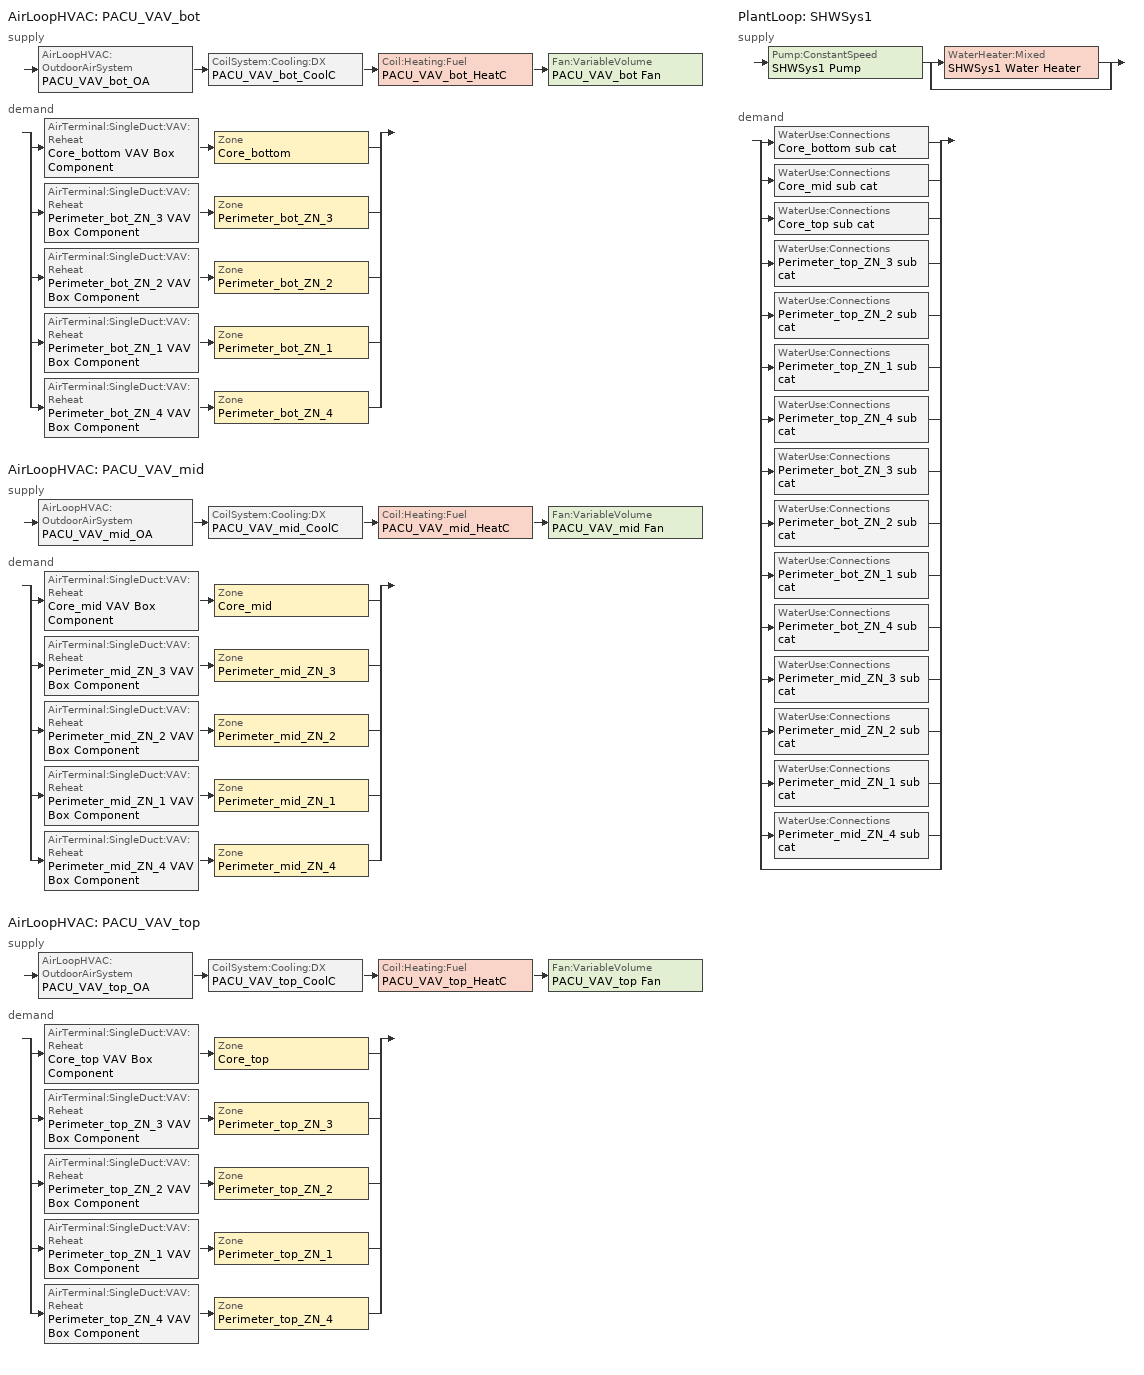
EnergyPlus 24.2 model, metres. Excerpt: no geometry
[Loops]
AirLoopHVAC 'PACU_VAV_bot'
 supply: AirLoopHVAC:OutdoorAirSystem 'PACU_VAV_bot_OA' > CoilSystem:Cooling:DX 'PACU_VAV_bot_CoolC' > Coil:Heating:Fuel 'PACU_VAV_bot_HeatC' > Fan:VariableVolume 'PACU_VAV_bot Fan'
 demand: split
  | AirTerminal:SingleDuct:VAV:Reheat 'Core_bottom VAV Box Component' > Zone 'Core_bottom'
  | AirTerminal:SingleDuct:VAV:Reheat 'Perimeter_bot_ZN_3 VAV Box Component' > Zone 'Perimeter_bot_ZN_3'
  | AirTerminal:SingleDuct:VAV:Reheat 'Perimeter_bot_ZN_2 VAV Box Component' > Zone 'Perimeter_bot_ZN_2'
  | AirTerminal:SingleDuct:VAV:Reheat 'Perimeter_bot_ZN_1 VAV Box Component' > Zone 'Perimeter_bot_ZN_1'
  | AirTerminal:SingleDuct:VAV:Reheat 'Perimeter_bot_ZN_4 VAV Box Component' > Zone 'Perimeter_bot_ZN_4'
AirLoopHVAC 'PACU_VAV_mid'
 supply: AirLoopHVAC:OutdoorAirSystem 'PACU_VAV_mid_OA' > CoilSystem:Cooling:DX 'PACU_VAV_mid_CoolC' > Coil:Heating:Fuel 'PACU_VAV_mid_HeatC' > Fan:VariableVolume 'PACU_VAV_mid Fan'
 demand: split
  | AirTerminal:SingleDuct:VAV:Reheat 'Core_mid VAV Box Component' > Zone 'Core_mid'
  | AirTerminal:SingleDuct:VAV:Reheat 'Perimeter_mid_ZN_3 VAV Box Component' > Zone 'Perimeter_mid_ZN_3'
  | AirTerminal:SingleDuct:VAV:Reheat 'Perimeter_mid_ZN_2 VAV Box Component' > Zone 'Perimeter_mid_ZN_2'
  | AirTerminal:SingleDuct:VAV:Reheat 'Perimeter_mid_ZN_1 VAV Box Component' > Zone 'Perimeter_mid_ZN_1'
  | AirTerminal:SingleDuct:VAV:Reheat 'Perimeter_mid_ZN_4 VAV Box Component' > Zone 'Perimeter_mid_ZN_4'
AirLoopHVAC 'PACU_VAV_top'
 supply: AirLoopHVAC:OutdoorAirSystem 'PACU_VAV_top_OA' > CoilSystem:Cooling:DX 'PACU_VAV_top_CoolC' > Coil:Heating:Fuel 'PACU_VAV_top_HeatC' > Fan:VariableVolume 'PACU_VAV_top Fan'
 demand: split
  | AirTerminal:SingleDuct:VAV:Reheat 'Core_top VAV Box Component' > Zone 'Core_top'
  | AirTerminal:SingleDuct:VAV:Reheat 'Perimeter_top_ZN_3 VAV Box Component' > Zone 'Perimeter_top_ZN_3'
  | AirTerminal:SingleDuct:VAV:Reheat 'Perimeter_top_ZN_2 VAV Box Component' > Zone 'Perimeter_top_ZN_2'
  | AirTerminal:SingleDuct:VAV:Reheat 'Perimeter_top_ZN_1 VAV Box Component' > Zone 'Perimeter_top_ZN_1'
  | AirTerminal:SingleDuct:VAV:Reheat 'Perimeter_top_ZN_4 VAV Box Component' > Zone 'Perimeter_top_ZN_4'
PlantLoop 'SHWSys1'
 supply: Pump:ConstantSpeed 'SHWSys1 Pump' > split
  | WaterHeater:Mixed 'SHWSys1 Water Heater'
  | bypass
 demand: split
  | WaterUse:Connections 'Core_bottom sub cat'
  | WaterUse:Connections 'Core_mid sub cat'
  | WaterUse:Connections 'Core_top sub cat'
  | WaterUse:Connections 'Perimeter_top_ZN_3 sub cat'
  | WaterUse:Connections 'Perimeter_top_ZN_2 sub cat'
  | WaterUse:Connections 'Perimeter_top_ZN_1 sub cat'
  | WaterUse:Connections 'Perimeter_top_ZN_4 sub cat'
  | WaterUse:Connections 'Perimeter_bot_ZN_3 sub cat'
  | WaterUse:Connections 'Perimeter_bot_ZN_2 sub cat'
  | WaterUse:Connections 'Perimeter_bot_ZN_1 sub cat'
  | WaterUse:Connections 'Perimeter_bot_ZN_4 sub cat'
  | WaterUse:Connections 'Perimeter_mid_ZN_3 sub cat'
  | WaterUse:Connections 'Perimeter_mid_ZN_2 sub cat'
  | WaterUse:Connections 'Perimeter_mid_ZN_1 sub cat'
  | WaterUse:Connections 'Perimeter_mid_ZN_4 sub cat'
  | bypass
[DesignSpecification:OutdoorAir] Outdoor Air Flow per Zone Floor Area {m3/s-m2}=0.000431773
Name | Outdoor Air Method | Outdoor Air Flow per Zone {m3/s} | Outdoor Air Schedule | Outdoor Air Flow per Person {m3/s-person}
SZ DSOA Core_bottom; SZ DSOA Core_mid; SZ DSOA Core_top; SZ DSOA Perimeter_top_ZN_3; SZ DSOA Perimeter_top_ZN_2; SZ DSOA Perimeter_top_ZN_1; SZ DSOA Perimeter_top_ZN_4; SZ DSOA Perimeter_bot_ZN_3; SZ DSOA Perimeter_bot_ZN_2; SZ DSOA Perimeter_bot_ZN_1; SZ DSOA Perimeter_bot_ZN_4; SZ DSOA Perimeter_mid_ZN_3; SZ DSOA Perimeter_mid_ZN_1; SZ DSOA Perimeter_mid_ZN_4 | Flow/Area | 0
SZ DSOA Perimeter_mid_ZN_2 | Flow/Area | 0 | PERIMETER_MID_ZN_2_OA_Mult
CM DSOA Core_bottom; CM DSOA Perimeter_bot_ZN_1; CM DSOA Perimeter_bot_ZN_2; CM DSOA Perimeter_bot_ZN_3; CM DSOA Perimeter_bot_ZN_4; CM DSOA Core_top; CM DSOA Perimeter_top_ZN_1; CM DSOA Perimeter_top_ZN_2; CM DSOA Perimeter_top_ZN_3; CM DSOA Perimeter_top_ZN_4; CM DSOA Core_mid; CM DSOA Perimeter_mid_ZN_1; CM DSOA Perimeter_mid_ZN_3; CM DSOA Perimeter_mid_ZN_4 | Sum |  |  | 1e-08
CM DSOA Perimeter_mid_ZN_2 | Sum | 0 | PERIMETER_MID_ZN_2_OA_Mult | 1e-08
[DesignSpecification:ZoneAirDistribution] Zone Air Distribution Effectiveness in Cooling Mode=1; Zone Air Distribution Effectiveness in Heating Mode=1
Name | Minimum Zone Ventilation Efficiency
VAV_Zone_AirDistribution | 0.6
CM DSZAD Core_bottom; CM DSZAD Perimeter_bot_ZN_1; CM DSZAD Perimeter_bot_ZN_2; CM DSZAD Perimeter_bot_ZN_3; CM DSZAD Perimeter_bot_ZN_4; CM DSZAD Core_top; CM DSZAD Perimeter_top_ZN_1; CM DSZAD Perimeter_top_ZN_2; CM DSZAD Perimeter_top_ZN_3; CM DSZAD Perimeter_top_ZN_4; CM DSZAD Core_mid; CM DSZAD Perimeter_mid_ZN_1; CM DSZAD Perimeter_mid_ZN_2; CM DSZAD Perimeter_mid_ZN_3; CM DSZAD Perimeter_mid_ZN_4
[Sizing:Zone] Zone Cooling Design Supply Air Temperature Input Method=SupplyAirTemperature; Zone Cooling Design Supply Air Temperature {C}=12.8; Zone Heating Design Supply Air Temperature Input Method=SupplyAirTemperature; Zone Heating Design Supply Air Temperature {C}=40; Zone Cooling Design Supply Air Humidity Ratio {kgWater/kgDryAir}=0.0085; Zone Heating Design Supply Air Humidity Ratio {kgWater/kgDryAir}=0.008; Cooling Design Air Flow Method=DesignDay; Cooling Design Air Flow Rate {m3/s}=0; Cooling Minimum Air Flow {m3/s}=0; Cooling Minimum Air Flow Fraction=0; Heating Design Air Flow Method=DesignDay; Heating Design Air Flow Rate {m3/s}=0; Design Specification Zone Air Distribution Object=VAV_Zone_AirDistribution; Account for Dedicated Outdoor Air System=No; Dedicated Outdoor Air System Control Strategy=NeutralSupplyAir; Dedicated Outdoor Air Low Setpoint Temperature for Design {C}=autosize; Dedicated Outdoor Air High Setpoint Temperature for Design {C}=autosize
Name | Design Specification Outdoor Air Object
Core_bottom | SZ DSOA Core_bottom
Core_mid | SZ DSOA Core_mid
Core_top | SZ DSOA Core_top
Perimeter_top_ZN_3 | SZ DSOA Perimeter_top_ZN_3
Perimeter_top_ZN_2 | SZ DSOA Perimeter_top_ZN_2
Perimeter_top_ZN_1 | SZ DSOA Perimeter_top_ZN_1
Perimeter_top_ZN_4 | SZ DSOA Perimeter_top_ZN_4
Perimeter_bot_ZN_3 | SZ DSOA Perimeter_bot_ZN_3
Perimeter_bot_ZN_2 | SZ DSOA Perimeter_bot_ZN_2
Perimeter_bot_ZN_1 | SZ DSOA Perimeter_bot_ZN_1
Perimeter_bot_ZN_4 | SZ DSOA Perimeter_bot_ZN_4
Perimeter_mid_ZN_3 | SZ DSOA Perimeter_mid_ZN_3
Perimeter_mid_ZN_2 | SZ DSOA Perimeter_mid_ZN_2
Perimeter_mid_ZN_1 | SZ DSOA Perimeter_mid_ZN_1
Perimeter_mid_ZN_4 | SZ DSOA Perimeter_mid_ZN_4
[Sizing:System] Type of Load to Size On=Sensible; Design Outdoor Air Flow Rate {m3/s}=0.9561; Central Heating Maximum System Air Flow Ratio=0.3; Preheat Design Temperature {C}=7; Preheat Design Humidity Ratio {kgWater/kgDryAir}=0.008; Precool Design Temperature {C}=12.8; Precool Design Humidity Ratio {kgWater/kgDryAir}=0.008; Central Cooling Design Supply Air Temperature {C}=12.8; Central Heating Design Supply Air Temperature {C}=12.8; Type of Zone Sum to Use=Coincident; 100% Outdoor Air in Cooling=No; 100% Outdoor Air in Heating=No; Central Cooling Design Supply Air Humidity Ratio {kgWater/kgDryAir}=0.0085; Central Heating Design Supply Air Humidity Ratio {kgWater/kgDryAir}=0.008; Cooling Supply Air Flow Rate Method=DesignDay; Cooling Supply Air Flow Rate {m3/s}=0; Heating Supply Air Flow Rate Method=DesignDay; Heating Supply Air Flow Rate {m3/s}=0; System Outdoor Air Method=ZoneSum
PACU_VAV_bot; PACU_VAV_mid; PACU_VAV_top
[Sizing:Plant]
SHWSys1: Loop Type=Heating; Design Loop Exit Temperature {C}=60; Loop Design Temperature Difference {deltaC}=5
[ZoneControl:Thermostat] Control Type Schedule=Dual Zone Control Type Sched
Name | Zone or ZoneList | Control 1
Core_bottom Thermostat | Core_bottom | Core_bottom DualSPSched
Core_mid Thermostat | Core_mid | Core_mid DualSPSched
Core_top Thermostat | Core_top | Core_top DualSPSched
Perimeter_top_ZN_3 Thermostat | Perimeter_top_ZN_3 | Perimeter_top_ZN_3 DualSPSched
Perimeter_top_ZN_2 Thermostat | Perimeter_top_ZN_2 | Perimeter_top_ZN_2 DualSPSched
Perimeter_top_ZN_1 Thermostat | Perimeter_top_ZN_1 | Perimeter_top_ZN_1 DualSPSched
Perimeter_top_ZN_4 Thermostat | Perimeter_top_ZN_4 | Perimeter_top_ZN_4 DualSPSched
Perimeter_bot_ZN_3 Thermostat | Perimeter_bot_ZN_3 | Perimeter_bot_ZN_3 DualSPSched
Perimeter_bot_ZN_2 Thermostat | Perimeter_bot_ZN_2 | Perimeter_bot_ZN_2 DualSPSched
Perimeter_bot_ZN_1 Thermostat | Perimeter_bot_ZN_1 | Perimeter_bot_ZN_1 DualSPSched
Perimeter_bot_ZN_4 Thermostat | Perimeter_bot_ZN_4 | Perimeter_bot_ZN_4 DualSPSched
Perimeter_mid_ZN_3 Thermostat | Perimeter_mid_ZN_3 | Perimeter_mid_ZN_3 DualSPSched
Perimeter_mid_ZN_2 Thermostat | Perimeter_mid_ZN_2 | Perimeter_mid_ZN_2 DualSPSched
Perimeter_mid_ZN_1 Thermostat | Perimeter_mid_ZN_1 | Perimeter_mid_ZN_1 DualSPSched
Perimeter_mid_ZN_4 Thermostat | Perimeter_mid_ZN_4 | Perimeter_mid_ZN_4 DualSPSched
[ThermostatSetpoint:DualSetpoint]
Name | Heating Setpoint Temperature Schedule | Cooling Setpoint Temperature Schedule
Core_bottom DualSPSched; Core_mid DualSPSched; Core_top DualSPSched; Perimeter_top_ZN_3 DualSPSched; Perimeter_top_ZN_2 DualSPSched; Perimeter_top_ZN_1 DualSPSched; Perimeter_top_ZN_4 DualSPSched; Perimeter_bot_ZN_3 DualSPSched; Perimeter_bot_ZN_2 DualSPSched; Perimeter_bot_ZN_1 DualSPSched; Perimeter_bot_ZN_4 DualSPSched; Perimeter_mid_ZN_3 DualSPSched; Perimeter_mid_ZN_1 DualSPSched; Perimeter_mid_ZN_4 DualSPSched | HTGSETP_SCH_YES_OPTIMUM | CLGSETP_SCH_YES_OPTIMUM
Perimeter_mid_ZN_2 DualSPSched | HTGSETP_SCH_YES_OPTIMUM_w_SB | CLGSETP_SCH_YES_OPTIMUM_w_SB
[AirTerminal:SingleDuct:VAV:Reheat] Availability Schedule=ALWAYS_ON; Maximum Air Flow Rate {m3/s}=AUTOSIZE; Maximum Hot Water or Steam Flow Rate {m3/s}=AUTOSIZE; Minimum Hot Water or Steam Flow Rate {m3/s}=0; Convergence Tolerance=0.001; Damper Heating Action=Normal; Maximum Flow Fraction During Reheat=0.5; Maximum Reheat Air Temperature {C}=40
Name | Zone Minimum Air Flow Input Method | Constant Minimum Air Flow Fraction | Reheat Coil | Minimum Air Flow Fraction Schedule
Core_bottom VAV Box Component | Constant | 0.147 | Core_bottom VAV Box Reheat Coil
Core_mid VAV Box Component | Constant | 0.256 | Core_mid VAV Box Reheat Coil
Core_top VAV Box Component | Constant | 0.25 | Core_top VAV Box Reheat Coil
Perimeter_top_ZN_3 VAV Box Component | Constant | 0.189 | Perimeter_top_ZN_3 VAV Box Reheat Coil
Perimeter_top_ZN_2 VAV Box Component | Constant | 0.098 | Perimeter_top_ZN_2 VAV Box Reheat Coil
Perimeter_top_ZN_1 VAV Box Component | Constant | 0.172 | Perimeter_top_ZN_1 VAV Box Reheat Coil
Perimeter_top_ZN_4 VAV Box Component | Constant | 0.088 | Perimeter_top_ZN_4 VAV Box Reheat Coil
Perimeter_bot_ZN_3 VAV Box Component | Constant | 0.241 | Perimeter_bot_ZN_3 VAV Box Reheat Coil
Perimeter_bot_ZN_2 VAV Box Component | Constant | 0.122 | Perimeter_bot_ZN_2 VAV Box Reheat Coil
Perimeter_bot_ZN_1 VAV Box Component | Constant | 0.214 | Perimeter_bot_ZN_1 VAV Box Reheat Coil
Perimeter_bot_ZN_4 VAV Box Component | Constant | 0.111 | Perimeter_bot_ZN_4 VAV Box Reheat Coil
Perimeter_mid_ZN_3 VAV Box Component | Constant | 0.216 | Perimeter_mid_ZN_3 VAV Box Reheat Coil
Perimeter_mid_ZN_2 VAV Box Component | Scheduled |  | Perimeter_mid_ZN_2 VAV Box Reheat Coil | PERIMETER_MID_ZN_2_MDP_Sch
Perimeter_mid_ZN_1 VAV Box Component | Constant | 0.192 | Perimeter_mid_ZN_1 VAV Box Reheat Coil
Perimeter_mid_ZN_4 VAV Box Component | Constant | 0.094 | Perimeter_mid_ZN_4 VAV Box Reheat Coil
[Zone equipment]
Core_bottom: Core_bottom VAV Box Component
Core_mid: Core_mid VAV Box Component
Core_top: Core_top VAV Box Component
Perimeter_top_ZN_3: Perimeter_top_ZN_3 VAV Box Component
Perimeter_top_ZN_2: Perimeter_top_ZN_2 VAV Box Component
Perimeter_top_ZN_1: Perimeter_top_ZN_1 VAV Box Component
Perimeter_top_ZN_4: Perimeter_top_ZN_4 VAV Box Component
Perimeter_bot_ZN_3: Perimeter_bot_ZN_3 VAV Box Component
Perimeter_bot_ZN_2: Perimeter_bot_ZN_2 VAV Box Component
Perimeter_bot_ZN_1: Perimeter_bot_ZN_1 VAV Box Component
Perimeter_bot_ZN_4: Perimeter_bot_ZN_4 VAV Box Component
Perimeter_mid_ZN_3: Perimeter_mid_ZN_3 VAV Box Component
Perimeter_mid_ZN_2: Perimeter_mid_ZN_2 VAV Box Component
Perimeter_mid_ZN_1: Perimeter_mid_ZN_1 VAV Box Component
Perimeter_mid_ZN_4: Perimeter_mid_ZN_4 VAV Box Component
[Fan:VariableVolume] Availability Schedule=HVACOperationSchd; Pressure Rise {Pa}=1314.72; Maximum Flow Rate {m3/s}=AUTOSIZE; Fan Power Minimum Flow Rate Input Method=Fraction; Fan Power Minimum Flow Fraction=0.25; Motor In Airstream Fraction=1; Fan Power Coefficient 1=0.0408; Fan Power Coefficient 2=0.088; Fan Power Coefficient 3=-0.0729; Fan Power Coefficient 4=0.9437; Fan Power Coefficient 5=0
Name | Fan Total Efficiency | Motor Efficiency
PACU_VAV_bot Fan; PACU_VAV_top Fan | 0.6045 | 0.93
PACU_VAV_mid Fan | 0.6006 | 0.924
[Coil:Cooling:DX:TwoSpeed] Availability Schedule=ALWAYS_ON; High Speed Gross Rated Total Cooling Capacity {W}=AUTOSIZE; High Speed Rated Sensible Heat Ratio=AUTOSIZE; High Speed Gross Rated Cooling COP {W/W}=3.39929; High Speed Rated Air Flow Rate {m3/s}=AUTOSIZE; Total Cooling Capacity Function of Temperature Curve=FURNACE_PACU_VAV_CoolCCarrier48TM014_12tons_CapFT; Total Cooling Capacity Function of Flow Fraction Curve=FURNACE_PACU_VAV_CoolCCarrier48TM014_12tons_FFF; Energy Input Ratio Function of Temperature Curve=FURNACE_PACU_VAV_CoolCCarrier48TM014_12tons_EIRFT; Energy Input Ratio Function of Flow Fraction Curve=FURNACE_PACU_VAV_CoolCCarrier48TM014_12tons_EIRFFF; Part Load Fraction Correlation Curve=FURNACE_PACU_VAV_CoolCIEA_HVAC_BESTEST_9ton-PLR; Low Speed Gross Rated Total Cooling Capacity {W}=AUTOSIZE; Low Speed Gross Rated Sensible Heat Ratio=AUTOSIZE; Low Speed Gross Rated Cooling COP {W/W}=3.39929; Low Speed Rated Air Flow Rate {m3/s}=AUTOSIZE; Low Speed Total Cooling Capacity Function of Temperature Curve=FURNACE_PACU_VAV_CoolCCarrier48TM014_12tons_CapFT; Low Speed Energy Input Ratio Function of Temperature Curve=FURNACE_PACU_VAV_CoolCCarrier48TM014_12tons_EIRFT
PACU_VAV_bot_CoolC DXCoil; PACU_VAV_mid_CoolC DXCoil; PACU_VAV_top_CoolC DXCoil
[Coil:Heating:Electric] Availability Schedule=ALWAYS_ON; Efficiency=1; Nominal Capacity {W}=AUTOSIZE
Core_bottom VAV Box Reheat Coil; Core_mid VAV Box Reheat Coil; Core_top VAV Box Reheat Coil; Perimeter_top_ZN_3 VAV Box Reheat Coil; Perimeter_top_ZN_2 VAV Box Reheat Coil; Perimeter_top_ZN_1 VAV Box Reheat Coil; Perimeter_top_ZN_4 VAV Box Reheat Coil; Perimeter_bot_ZN_3 VAV Box Reheat Coil; Perimeter_bot_ZN_2 VAV Box Reheat Coil; Perimeter_bot_ZN_1 VAV Box Reheat Coil; Perimeter_bot_ZN_4 VAV Box Reheat Coil; Perimeter_mid_ZN_3 VAV Box Reheat Coil; Perimeter_mid_ZN_2 VAV Box Reheat Coil; Perimeter_mid_ZN_1 VAV Box Reheat Coil; Perimeter_mid_ZN_4 VAV Box Reheat Coil
[Coil:Heating:Fuel] Availability Schedule=ALWAYS_ON; Fuel Type=NaturalGas; Burner Efficiency=0.81; Nominal Capacity {W}=AUTOSIZE
PACU_VAV_bot_HeatC; PACU_VAV_mid_HeatC; PACU_VAV_top_HeatC
[CoilSystem:Cooling:DX] Availability Schedule=ALWAYS_ON
Name | Cooling Coil
PACU_VAV_bot_CoolC | PACU_VAV_bot_CoolC DXCoil
PACU_VAV_mid_CoolC | PACU_VAV_mid_CoolC DXCoil
PACU_VAV_top_CoolC | PACU_VAV_top_CoolC DXCoil
[Controller:OutdoorAir] Minimum Outdoor Air Flow Rate {m3/s}=0; Maximum Outdoor Air Flow Rate {m3/s}=AUTOSIZE; Economizer Control Type=DifferentialDryBulb; Economizer Control Action Type=ModulateFlow; Lockout Type=LockoutWithHeating; Minimum Limit Type=FixedMinimum; Minimum Outdoor Air Schedule=MinOA_MotorizedDamper_Sched
Name | Maximum Fraction of Outdoor Air Schedule | Mechanical Ventilation Controller
PACU_VAV_bot_OA_Controller | VAV_BOT Max OA Fraction | PACU_VAV_BOT_DCV
PACU_VAV_mid_OA_Controller | VAV_MID Max OA Fraction | PACU_VAV_MID_DCV
PACU_VAV_top_OA_Controller | VAV_TOP Max OA Fraction | PACU_VAV_TOP_DCV
[Controller:MechanicalVentilation] Availability Schedule=MinOA_MotorizedDamper_Sched; Demand Controlled Ventilation=Yes; System Outdoor Air Method=Standard62.1VentilationRateProcedureWithLimit
Name | Zone or ZoneList 1 | Design Specification Outdoor Air Object Name 1 | Design Specification Zone Air Distribution Object Name 1 | Zone or ZoneList 2 | Design Specification Outdoor Air Object Name 2 | Design Specification Zone Air Distribution Object Name 2 | Zone or ZoneList 3 | Design Specification Outdoor Air Object Name 3 | Design Specification Zone Air Distribution Object Name 3 | Zone or ZoneList 4 | Design Specification Outdoor Air Object Name 4 | Design Specification Zone Air Distribution Object Name 4 | Zone or ZoneList 5 | Design Specification Outdoor Air Object Name 5 | Design Specification Zone Air Distribution Object Name 5
PACU_VAV_BOT_DCV | Core_bottom | CM DSOA Core_bottom | CM DSZAD Core_bottom | Perimeter_bot_ZN_1 | CM DSOA Perimeter_bot_ZN_1 | CM DSZAD Perimeter_bot_ZN_1 | Perimeter_bot_ZN_2 | CM DSOA Perimeter_bot_ZN_2 | CM DSZAD Perimeter_bot_ZN_2 | Perimeter_bot_ZN_3 | CM DSOA Perimeter_bot_ZN_3 | CM DSZAD Perimeter_bot_ZN_3 | Perimeter_bot_ZN_4 | CM DSOA Perimeter_bot_ZN_4 | CM DSZAD Perimeter_bot_ZN_4
PACU_VAV_TOP_DCV | Core_top | CM DSOA Core_top | CM DSZAD Core_top | Perimeter_top_ZN_1 | CM DSOA Perimeter_top_ZN_1 | CM DSZAD Perimeter_top_ZN_1 | Perimeter_top_ZN_2 | CM DSOA Perimeter_top_ZN_2 | CM DSZAD Perimeter_top_ZN_2 | Perimeter_top_ZN_3 | CM DSOA Perimeter_top_ZN_3 | CM DSZAD Perimeter_top_ZN_3 | Perimeter_top_ZN_4 | CM DSOA Perimeter_top_ZN_4 | CM DSZAD Perimeter_top_ZN_4
PACU_VAV_MID_DCV | Core_mid | CM DSOA Core_mid | CM DSZAD Core_mid | Perimeter_mid_ZN_1 | CM DSOA Perimeter_mid_ZN_1 | CM DSZAD Perimeter_mid_ZN_1 | Perimeter_mid_ZN_2 | CM DSOA Perimeter_mid_ZN_2 | CM DSZAD Perimeter_mid_ZN_2 | Perimeter_mid_ZN_3 | CM DSOA Perimeter_mid_ZN_3 | CM DSZAD Perimeter_mid_ZN_3 | Perimeter_mid_ZN_4 | CM DSOA Perimeter_mid_ZN_4 | CM DSZAD Perimeter_mid_ZN_4
[AirLoopHVAC] Design Supply Air Flow Rate {m3/s}=AUTOSIZE
PACU_VAV_bot; PACU_VAV_mid; PACU_VAV_top
[Pump:ConstantSpeed]
SHWSys1 Pump: Design Flow Rate {m3/s}=autosize; Design Pump Head {Pa}=29891; Design Power Consumption {W}=AUTOSIZE; Motor Efficiency=0.3; Fraction of Motor Inefficiencies to Fluid Stream=0; Pump Control Type=Intermittent
[WaterHeater:Mixed]
SHWSys1 Water Heater: Tank Volume {m3}=0.378541; Setpoint Temperature Schedule=SHWSys1 Water Heater Setpoint Temperature Schedule; Deadband Temperature Difference {deltaC}=2; Maximum Temperature Limit {C}=82.2222; Heater Control Type=Cycle; Heater Maximum Capacity {W}=29307.11; Heater Fuel Type=NATURALGAS; Heater Thermal Efficiency=0.80804; Off Cycle Parasitic Fuel Consumption Rate {W}=1886.44; Off Cycle Parasitic Fuel Type=NATURALGAS; Off Cycle Parasitic Heat Fraction to Tank=0.8; On Cycle Parasitic Fuel Consumption Rate {W}=1886.44; On Cycle Parasitic Fuel Type=NATURALGAS; Ambient Temperature Indicator=zone; Ambient Temperature Zone=CORE_BOTTOM; Off Cycle Loss Coefficient to Ambient Temperature {W/K}=7.56156; On Cycle Loss Coefficient to Ambient Temperature {W/K}=7.56156; Use Side Effectiveness=1; Source Side Effectiveness=1; Use Side Design Flow Rate {m3/s}=AUTOSIZE; Source Side Design Flow Rate {m3/s}=AUTOSIZE; Indirect Water Heating Recovery Time {hr}=1.5
[PlantLoop]
SHWSys1: Fluid Type=WATER; Plant Equipment Operation Scheme=SHWSys1 Loop Operation Scheme List; Maximum Loop Temperature {C}=60; Minimum Loop Temperature {C}=10; Maximum Loop Flow Rate {m3/s}=AUTOSIZE; Minimum Loop Flow Rate {m3/s}=0; Plant Loop Volume {m3}=AUTOSIZE; Load Distribution Scheme=Optimal
[PlantEquipmentList]
SHWSys1 Equipment List: SHWSys1 Water Heater
[PlantEquipmentOperation:HeatingLoad]
SHWSys1 Operation Scheme: Load Range 1 Lower Limit {W}=0; Load Range 1 Upper Limit {W}=1000000000000000; Range 1 Equipment List=SHWSys1 Equipment List
[PlantEquipmentOperationSchemes]
SHWSys1 Loop Operation Scheme List: Control Scheme 1=SHWSys1 Operation Scheme; Control Scheme 1 Schedule=PlantOnSched
[EnergyManagementSystem:Sensor]
Name | Output:Variable or Output:Meter Index Key | Output:Variable or Output:Meter
Core_bottom_LSr | Core_bottom | Zone Lights Electricity Rate
Core_bottom_Occ_Sensor | Core_bottom | People Occupant Count
Core_mid_LSr | Core_mid | Zone Lights Electricity Rate
Core_mid_Occ_Sensor | Core_mid | People Occupant Count
Core_top_LSr | Core_top | Zone Lights Electricity Rate
Core_top_Occ_Sensor | Core_top | People Occupant Count
Perimeter_top_ZN_3_LSr | Perimeter_top_ZN_3 | Zone Lights Electricity Rate
Perimeter_top_ZN_3_Occ_Sensor | Perimeter_top_ZN_3 | People Occupant Count
Perimeter_top_ZN_2_LSr | Perimeter_top_ZN_2 | Zone Lights Electricity Rate
Perimeter_top_ZN_2_Occ_Sensor | Perimeter_top_ZN_2 | People Occupant Count
Perimeter_top_ZN_1_LSr | Perimeter_top_ZN_1 | Zone Lights Electricity Rate
Perimeter_top_ZN_1_Occ_Sensor | Perimeter_top_ZN_1 | People Occupant Count
Perimeter_top_ZN_4_LSr | Perimeter_top_ZN_4 | Zone Lights Electricity Rate
Perimeter_top_ZN_4_Occ_Sensor | Perimeter_top_ZN_4 | People Occupant Count
Perimeter_bot_ZN_3_LSr | Perimeter_bot_ZN_3 | Zone Lights Electricity Rate
Perimeter_bot_ZN_3_Occ_Sensor | Perimeter_bot_ZN_3 | People Occupant Count
Perimeter_bot_ZN_2_LSr | Perimeter_bot_ZN_2 | Zone Lights Electricity Rate
Perimeter_bot_ZN_2_Occ_Sensor | Perimeter_bot_ZN_2 | People Occupant Count
Perimeter_bot_ZN_1_LSr | Perimeter_bot_ZN_1 | Zone Lights Electricity Rate
Perimeter_bot_ZN_1_Occ_Sensor | Perimeter_bot_ZN_1 | People Occupant Count
Perimeter_bot_ZN_4_LSr | Perimeter_bot_ZN_4 | Zone Lights Electricity Rate
Perimeter_bot_ZN_4_Occ_Sensor | Perimeter_bot_ZN_4 | People Occupant Count
Perimeter_mid_ZN_3_LSr | Perimeter_mid_ZN_3 | Zone Lights Electricity Rate
Perimeter_mid_ZN_3_Occ_Sensor | Perimeter_mid_ZN_3 | People Occupant Count
Perimeter_mid_ZN_2_LSr | Perimeter_mid_ZN_2 | Zone Lights Electricity Rate
Perimeter_mid_ZN_2_Occ_Sensor | Perimeter_mid_ZN_2 | People Occupant Count
Perimeter_mid_ZN_1_LSr | Perimeter_mid_ZN_1 | Zone Lights Electricity Rate
Perimeter_mid_ZN_1_Occ_Sensor | Perimeter_mid_ZN_1 | People Occupant Count
Perimeter_mid_ZN_4_LSr | Perimeter_mid_ZN_4 | Zone Lights Electricity Rate
Perimeter_mid_ZN_4_Occ_Sensor | Perimeter_mid_ZN_4 | People Occupant Count
VAV_bot_OA_VRP | PACU_VAV_bot | Air System Outdoor Air Mechanical Ventilation Requested Mass Flow Rate
VAV_bot_OA | PACU_VAV_bot | Air System Outdoor Air Mass Flow Rate
VAV_bot_SUPPLY_FLOW | PACU_VAV_bot_OA-PACU_VAV_bot_CoolCNode | System Node Standard Density Volume Flow Rate
VAV_mid_OA_VRP | PACU_VAV_mid | Air System Outdoor Air Mechanical Ventilation Requested Mass Flow Rate
VAV_mid_OA | PACU_VAV_mid | Air System Outdoor Air Mass Flow Rate
VAV_mid_SUPPLY_FLOW | PACU_VAV_mid_OA-PACU_VAV_mid_CoolCNode | System Node Standard Density Volume Flow Rate
VAV_top_OA_VRP | PACU_VAV_top | Air System Outdoor Air Mechanical Ventilation Requested Mass Flow Rate
VAV_top_OA | PACU_VAV_top | Air System Outdoor Air Mass Flow Rate
VAV_top_SUPPLY_FLOW | PACU_VAV_top_OA-PACU_VAV_top_CoolCNode | System Node Standard Density Volume Flow Rate
[EnergyManagementSystem:InternalVariable] Internal Data Type=Zone Floor Area
Name | Internal Data Index Key
Core_bottom_Area | Core_bottom
Core_mid_Area | Core_mid
Core_top_Area | Core_top
Perimeter_top_ZN_3_Area | Perimeter_top_ZN_3
Perimeter_top_ZN_2_Area | Perimeter_top_ZN_2
Perimeter_top_ZN_1_Area | Perimeter_top_ZN_1
Perimeter_top_ZN_4_Area | Perimeter_top_ZN_4
Perimeter_bot_ZN_3_Area | Perimeter_bot_ZN_3
Perimeter_bot_ZN_2_Area | Perimeter_bot_ZN_2
Perimeter_bot_ZN_1_Area | Perimeter_bot_ZN_1
Perimeter_bot_ZN_4_Area | Perimeter_bot_ZN_4
Perimeter_mid_ZN_3_Area | Perimeter_mid_ZN_3
Perimeter_mid_ZN_2_Area | Perimeter_mid_ZN_2
Perimeter_mid_ZN_1_Area | Perimeter_mid_ZN_1
Perimeter_mid_ZN_4_Area | Perimeter_mid_ZN_4
[SetpointManager:Scheduled]
SHWSys1 Loop Setpoint Manager: Control Variable=Temperature; Schedule=SHWSys1-Loop-Temp-Schedule; Setpoint Node or NodeList=SHWSys1 Supply Outlet Node
[SetpointManager:OutdoorAirReset] Control Variable=Temperature; Setpoint at Outdoor Low Temperature {C}=15.6; Outdoor Low Temperature {C}=10; Setpoint at Outdoor High Temperature {C}=12.8; Outdoor High Temperature {C}=21.1
Name | Setpoint Node or NodeList
PACU_VAV_bot Supply Air Temperature Manager | PACU_VAV_bot Supply Equipment Outlet Node
PACU_VAV_mid Supply Air Temperature Manager | PACU_VAV_mid Supply Equipment Outlet Node
PACU_VAV_top Supply Air Temperature Manager | PACU_VAV_top Supply Equipment Outlet Node
[SetpointManager:MixedAir] Control Variable=Temperature
Name | Setpoint Node or NodeList
PACU_VAV_bot_CoolC SAT Manager | PACU_VAV_bot_CoolC-PACU_VAV_bot_HeatCNode
PACU_VAV_bot_HeatC MixedAir Manager | PACU_VAV_bot_HeatC-PACU_VAV_bot FanNode
PACU_VAV_bot_OAMixed Air Temp Manager | PACU_VAV_bot_OA-PACU_VAV_bot_CoolCNode
PACU_VAV_mid_CoolC SAT Manager | PACU_VAV_mid_CoolC-PACU_VAV_mid_HeatCNode
PACU_VAV_mid_HeatC MixedAir Manager | PACU_VAV_mid_HeatC-PACU_VAV_mid FanNode
PACU_VAV_mid_OAMixed Air Temp Manager | PACU_VAV_mid_OA-PACU_VAV_mid_CoolCNode
PACU_VAV_top_CoolC SAT Manager | PACU_VAV_top_CoolC-PACU_VAV_top_HeatCNode
PACU_VAV_top_HeatC MixedAir Manager | PACU_VAV_top_HeatC-PACU_VAV_top FanNode
PACU_VAV_top_OAMixed Air Temp Manager | PACU_VAV_top_OA-PACU_VAV_top_CoolCNode
[WaterUse:Equipment] Peak Flow Rate {m3/s}=3.57511e-06; Flow Rate Fraction Schedule=BLDG_SWH_SCH
Name | Hot Water Supply Temperature Schedule | Zone | Sensible Fraction Schedule | Latent Fraction Schedule
Core_bottom sub cat | Core_bottom sub catHot Supply Temp Sched | Core_bottom | Core_bottom sub cat Sensible fract sched | Core_bottom sub cat Latent fract sched
Core_mid sub cat | Core_mid sub catHot Supply Temp Sched | Core_mid | Core_mid sub cat Sensible fract sched | Core_mid sub cat Latent fract sched
Core_top sub cat | Core_top sub catHot Supply Temp Sched | Core_top | Core_top sub cat Sensible fract sched | Core_top sub cat Latent fract sched
Perimeter_top_ZN_3 sub cat | Perimeter_top_ZN_3 sub catHot Supply Temp Sched | Perimeter_top_ZN_3 | Perimeter_top_ZN_3 sub cat Sensible fract sched | Perimeter_top_ZN_3 sub cat Latent fract sched
Perimeter_top_ZN_2 sub cat | Perimeter_top_ZN_2 sub catHot Supply Temp Sched | Perimeter_top_ZN_2 | Perimeter_top_ZN_2 sub cat Sensible fract sched | Perimeter_top_ZN_2 sub cat Latent fract sched
Perimeter_top_ZN_1 sub cat | Perimeter_top_ZN_1 sub catHot Supply Temp Sched | Perimeter_top_ZN_1 | Perimeter_top_ZN_1 sub cat Sensible fract sched | Perimeter_top_ZN_1 sub cat Latent fract sched
Perimeter_top_ZN_4 sub cat | Perimeter_top_ZN_4 sub catHot Supply Temp Sched | Perimeter_top_ZN_4 | Perimeter_top_ZN_4 sub cat Sensible fract sched | Perimeter_top_ZN_4 sub cat Latent fract sched
Perimeter_bot_ZN_3 sub cat | Perimeter_bot_ZN_3 sub catHot Supply Temp Sched | Perimeter_bot_ZN_3 | Perimeter_bot_ZN_3 sub cat Sensible fract sched | Perimeter_bot_ZN_3 sub cat Latent fract sched
Perimeter_bot_ZN_2 sub cat | Perimeter_bot_ZN_2 sub catHot Supply Temp Sched | Perimeter_bot_ZN_2 | Perimeter_bot_ZN_2 sub cat Sensible fract sched | Perimeter_bot_ZN_2 sub cat Latent fract sched
Perimeter_bot_ZN_1 sub cat | Perimeter_bot_ZN_1 sub catHot Supply Temp Sched | Perimeter_bot_ZN_1 | Perimeter_bot_ZN_1 sub cat Sensible fract sched | Perimeter_bot_ZN_1 sub cat Latent fract sched
Perimeter_bot_ZN_4 sub cat | Perimeter_bot_ZN_4 sub catHot Supply Temp Sched | Perimeter_bot_ZN_4 | Perimeter_bot_ZN_4 sub cat Sensible fract sched | Perimeter_bot_ZN_4 sub cat Latent fract sched
Perimeter_mid_ZN_3 sub cat | Perimeter_mid_ZN_3 sub catHot Supply Temp Sched | Perimeter_mid_ZN_3 | Perimeter_mid_ZN_3 sub cat Sensible fract sched | Perimeter_mid_ZN_3 sub cat Latent fract sched
Perimeter_mid_ZN_2 sub cat | Perimeter_mid_ZN_2 sub catHot Supply Temp Sched | Perimeter_mid_ZN_2 | Perimeter_mid_ZN_2 sub cat Sensible fract sched | Perimeter_mid_ZN_2 sub cat Latent fract sched
Perimeter_mid_ZN_1 sub cat | Perimeter_mid_ZN_1 sub catHot Supply Temp Sched | Perimeter_mid_ZN_1 | Perimeter_mid_ZN_1 sub cat Sensible fract sched | Perimeter_mid_ZN_1 sub cat Latent fract sched
Perimeter_mid_ZN_4 sub cat | Perimeter_mid_ZN_4 sub catHot Supply Temp Sched | Perimeter_mid_ZN_4 | Perimeter_mid_ZN_4 sub cat Sensible fract sched | Perimeter_mid_ZN_4 sub cat Latent fract sched
[WaterUse:Connections]
Name | Water Use Equipment 1
Core_bottom sub cat | Core_bottom sub cat
Core_mid sub cat | Core_mid sub cat
Core_top sub cat | Core_top sub cat
Perimeter_top_ZN_3 sub cat | Perimeter_top_ZN_3 sub cat
Perimeter_top_ZN_2 sub cat | Perimeter_top_ZN_2 sub cat
Perimeter_top_ZN_1 sub cat | Perimeter_top_ZN_1 sub cat
Perimeter_top_ZN_4 sub cat | Perimeter_top_ZN_4 sub cat
Perimeter_bot_ZN_3 sub cat | Perimeter_bot_ZN_3 sub cat
Perimeter_bot_ZN_2 sub cat | Perimeter_bot_ZN_2 sub cat
Perimeter_bot_ZN_1 sub cat | Perimeter_bot_ZN_1 sub cat
Perimeter_bot_ZN_4 sub cat | Perimeter_bot_ZN_4 sub cat
Perimeter_mid_ZN_3 sub cat | Perimeter_mid_ZN_3 sub cat
Perimeter_mid_ZN_2 sub cat | Perimeter_mid_ZN_2 sub cat
Perimeter_mid_ZN_1 sub cat | Perimeter_mid_ZN_1 sub cat
Perimeter_mid_ZN_4 sub cat | Perimeter_mid_ZN_4 sub cat
[Schedule:Compact]
ALWAYS_ON; PlantOnSched: Through: 12/31, For: AllDays, Until: 24:00, 1
HVACOperationSchd: Through: 12/31, For: Weekdays SummerDesignDay, Until: 06:00, 0, Until: 22:00, 1, Until: 24:00, 0, For: Saturday WinterDesignDay, Until: 06:00, 0, Until: 18:00, 1, Until: 24:00, 0, For:Sunday Holidays AllOtherDays, Until: 24:00, 0
BLDG_SWH_SCH: Through: 12/31, For: Weekdays SummerDesignDay, Until: 05:00, 0, Until: 06:00, 0, Until: 07:00, 0.07, Until: 08:00, 0.19, Until: 09:00, 0.35, Until: 10:00, 0.38, Until: 11:00, 0.39, Until: 12:00, 0.47, Until: 13:00, 0.57, Until: 14:00, 0.54, Until: 15:00, 0.34, Until: 16:00, 0.33, Until: 17:00, 0.44, Until: 18:00, 0.26, Until: 19:00, 0.21, Until: 20:00, 0.15, Until: 21:00, 0.17, Until: 22:00, 0.08, Until: 24:00, 0.05, For: Saturday WinterDesignDay, Until: 05:00, 0, Until: 06:00, 0, Until: 07:00, 0.07, Until: 08:00, 0.11, Until: 09:00, 0.15, Until: 10:00, 0.21, Until: 11:00, 0.19, Until: 12:00, 0.23, Until: 13:00, 0.2, Until: 14:00, 0.19, Until: 15:00, 0.15, Until: 16:00, 0.13, Until: 17:00, 0.14, Until: 19:00, 0.07, Until: 22:00, 0, Until: 24:00, 0, For:Sunday Holidays AllOtherDays, Until: 05:00, 0, Until: 06:00, 0, Until: 11:00, 0.04, Until: 13:00, 0.06, Until: 14:00, 0.09, Until: 15:00, 0.06, Until: 18:00, 0.04, Until: 22:00, 0, Until: 24:00, 0
HTGSETP_SCH_YES_OPTIMUM: Through: 12/31, For: WinterDesignDay, Until: 05:00, 15.6, Until: 06:00, 17.6, Until: 07:00, 19.6, Until: 22:00, 21, Until: 24:00, 15.6, For: Weekdays, Until: 05:00, 15.6, Until: 06:00, 17.8, Until: 07:00, 20, Until: 22:00, 21, Until: 24:00, 15.6, For SummerDesignDay, Until: 24:00, 15.6, For: Saturday, Until: 05:00, 15.6, Until: 06:00, 17.8, Until: 07:00, 20, Until: 17:00, 21, Until: 24:00, 15.6, For:Sunday Holidays AllOtherDays, Until: 24:00, 15.6
HTGSETP_SCH_YES_OPTIMUM_w_SB: Through: 12/31, For: Weekdays, Until: 01:00, 15.6, Until: 02:00, 15.6, Until: 03:00, 15.6, Until: 04:00, 15.6, Until: 05:00, 15.6, Until: 06:00, 17.8, Until: 07:00, 20, Until: 08:00, 21, Until: 09:00, 21, Until: 10:00, 21, Until: 11:00, 20.4444, Until: 12:00, 21, Until: 13:00, 20.4444, Until: 14:00, 21, Until: 15:00, 20.4444, Until: 16:00, 21, Until: 17:00, 21, Until: 18:00, 21, Until: 19:00, 21, Until: 20:00, 21, Until: 21:00, 21, Until: 22:00, 21, Until: 23:00, 15.6, Until: 24:00, 15.6, For: Saturday, Until: 01:00, 15.6, Until: 02:00, 15.6, Until: 03:00, 15.6, Until: 04:00, 15.6, Until: 05:00, 15.6, Until: 06:00, 17.6, Until: 07:00, 20, Until: 08:00, 21, Until: 09:00, 21, Until: 10:00, 21, Until: 11:00, 20.4444, Until: 12:00, 21, Until: 13:00, 20.4444, Until: 14:00, 21, Until: 15:00, 20.4444, Until: 16:00, 21, Until: 17:00, 21, Until: 18:00, 15.6, Until: 19:00, 15.6, Until: 20:00, 15.6, Until: 21:00, 15.6, Until: 22:00, 15.6, Until: 23:00, 15.6, Until: 24:00, 15.6, For: WinterDesignDay, Until: 05:00, 15.6, Until: 06:00, 17.6, Until: 07:00, 19.6, Until: 22:00, 21, Until: 24:00, 15.6, For SummerDesignDay, Until: 24:00, 15.6, For:Sunday Holidays AllOtherDays, Until: 24:00, 15.6
CLGSETP_SCH_YES_OPTIMUM: Through: 12/31, For: SummerDesignDay, Until: 05:00, 26.7, Until: 06:00, 25.7, Until: 07:00, 25, Until: 22:00, 24, Until: 24:00, 26.7, For: Weekdays, Until: 05:00, 26.7, Until: 06:00, 25.6, Until: 07:00, 25, Until: 22:00, 24, Until: 24:00, 26.7, For: Saturday, Until: 05:00, 26.7, Until: 06:00, 25.7, Until: 07:00, 25, Until: 17:00, 24, Until: 24:00, 26.7, For WinterDesignDay, Until: 24:00, 26.7, For:Sunday Holidays AllOtherDays, Until: 24:00, 26.7
CLGSETP_SCH_YES_OPTIMUM_w_SB: Through: 12/31, For: Weekdays, Until: 01:00, 26.7, Until: 02:00, 26.7, Until: 03:00, 26.7, Until: 04:00, 26.7, Until: 05:00, 26.7, Until: 06:00, 25.6, Until: 07:00, 25, Until: 08:00, 24, Until: 09:00, 24, Until: 10:00, 24, Until: 11:00, 24.5556, Until: 12:00, 24, Until: 13:00, 24.5556, Until: 14:00, 24, Until: 15:00, 24.5556, Until: 16:00, 24, Until: 17:00, 24, Until: 18:00, 24, Until: 19:00, 24, Until: 20:00, 24, Until: 21:00, 24, Until: 22:00, 24, Until: 23:00, 26.7, Until: 24:00, 26.7, For: Saturday, Until: 01:00, 26.7, Until: 02:00, 26.7, Until: 03:00, 26.7, Until: 04:00, 26.7, Until: 05:00, 26.7, Until: 06:00, 25.7, Until: 07:00, 25, Until: 08:00, 24, Until: 09:00, 24, Until: 10:00, 24, Until: 11:00, 24.5556, Until: 12:00, 24, Until: 13:00, 24.5556, Until: 14:00, 24, Until: 15:00, 24.5556, Until: 16:00, 24, Until: 17:00, 24, Until: 18:00, 26.7, Until: 19:00, 26.7, Until: 20:00, 26.7, Until: 21:00, 26.7, Until: 22:00, 26.7, Until: 23:00, 26.7, Until: 24:00, 26.7, For: SummerDesignDay, Until: 05:00, 26.7, Until: 06:00, 25.7, Until: 07:00, 25, Until: 22:00, 24, Until: 24:00, 26.7, For WinterDesignDay, Until: 24:00, 26.7, For:Sunday Holidays AllOtherDays, Until: 24:00, 26.7
MinOA_MotorizedDamper_Sched: Through: 12/31, For: Weekdays SummerDesignDay, Until: 07:00, 0, Until: 22:00, 1, Until: 24:00, 0, For: Saturday WinterDesignDay, Until: 07:00, 0, Until: 18:00, 1, Until: 24:00, 0, For:Sunday Holidays AllOtherDays, Until: 24:00, 0
Dual Zone Control Type Sched: Through: 12/31, For: AllDays, Until: 24:00, 4
Core_bottom sub cat Latent fract sched; Core_mid sub cat Latent fract sched; Core_top sub cat Latent fract sched; Perimeter_top_ZN_3 sub cat Latent fract sched; Perimeter_top_ZN_2 sub cat Latent fract sched; Perimeter_top_ZN_1 sub cat Latent fract sched; Perimeter_top_ZN_4 sub cat Latent fract sched; Perimeter_bot_ZN_3 sub cat Latent fract sched; Perimeter_bot_ZN_2 sub cat Latent fract sched; Perimeter_bot_ZN_1 sub cat Latent fract sched; Perimeter_bot_ZN_4 sub cat Latent fract sched; Perimeter_mid_ZN_3 sub cat Latent fract sched; Perimeter_mid_ZN_2 sub cat Latent fract sched; Perimeter_mid_ZN_1 sub cat Latent fract sched; Perimeter_mid_ZN_4 sub cat Latent fract sched: Through: 12/31, For: AllDays, Until: 24:00, 0.05
Core_bottom sub cat Sensible fract sched; Core_mid sub cat Sensible fract sched; Core_top sub cat Sensible fract sched; Perimeter_top_ZN_3 sub cat Sensible fract sched; Perimeter_top_ZN_2 sub cat Sensible fract sched; Perimeter_top_ZN_1 sub cat Sensible fract sched; Perimeter_top_ZN_4 sub cat Sensible fract sched; Perimeter_bot_ZN_3 sub cat Sensible fract sched; Perimeter_bot_ZN_2 sub cat Sensible fract sched; Perimeter_bot_ZN_1 sub cat Sensible fract sched; Perimeter_bot_ZN_4 sub cat Sensible fract sched; Perimeter_mid_ZN_3 sub cat Sensible fract sched; Perimeter_mid_ZN_2 sub cat Sensible fract sched; Perimeter_mid_ZN_1 sub cat Sensible fract sched; Perimeter_mid_ZN_4 sub cat Sensible fract sched: Through: 12/31, For: AllDays, Until: 24:00, 0.2
Core_bottom sub catHot Supply Temp Sched; Core_mid sub catHot Supply Temp Sched; Core_top sub catHot Supply Temp Sched; Perimeter_top_ZN_3 sub catHot Supply Temp Sched; Perimeter_top_ZN_2 sub catHot Supply Temp Sched; Perimeter_top_ZN_1 sub catHot Supply Temp Sched; Perimeter_top_ZN_4 sub catHot Supply Temp Sched; Perimeter_bot_ZN_3 sub catHot Supply Temp Sched; Perimeter_bot_ZN_2 sub catHot Supply Temp Sched; Perimeter_bot_ZN_1 sub catHot Supply Temp Sched; Perimeter_bot_ZN_4 sub catHot Supply Temp Sched; Perimeter_mid_ZN_3 sub catHot Supply Temp Sched; Perimeter_mid_ZN_2 sub catHot Supply Temp Sched; Perimeter_mid_ZN_1 sub catHot Supply Temp Sched; Perimeter_mid_ZN_4 sub catHot Supply Temp Sched: Through: 12/31, For: AllDays, Until: 24:00, 55
SHWSys1-Loop-Temp-Schedule; SHWSys1 Water Heater Setpoint Temperature Schedule: Through: 12/31, For: AllDays, Until: 24:00, 60
PERIMETER_MID_ZN_2_MDP_Sch: Through: 12/31, For: Weekdays, Until: 01:00, 0.097, Until: 02:00, 0.097, Until: 03:00, 0.097, Until: 04:00, 0.097, Until: 05:00, 0.097, Until: 06:00, 0.097, Until: 07:00, 0.097, Until: 08:00, 0.097, Until: 09:00, 0.097, Until: 10:00, 0.097, Until: 11:00, 0.01, Until: 12:00, 0.097, Until: 13:00, 0.01, Until: 14:00, 0.097, Until: 15:00, 0.01, Until: 16:00, 0.097, Until: 17:00, 0.097, Until: 18:00, 0.097, Until: 19:00, 0.097, Until: 20:00, 0.097, Until: 21:00, 0.097, Until: 22:00, 0.097, Until: 23:00, 0.097, Until: 24:00, 0.097, For: Saturday, Until: 01:00, 0.097, Until: 02:00, 0.097, Until: 03:00, 0.097, Until: 04:00, 0.097, Until: 05:00, 0.097, Until: 06:00, 0.097, Until: 07:00, 0.097, Until: 08:00, 0.097, Until: 09:00, 0.097, Until: 10:00, 0.097, Until: 11:00, 0.01, Until: 12:00, 0.097, Until: 13:00, 0.01, Until: 14:00, 0.097, Until: 15:00, 0.01, Until: 16:00, 0.097, Until: 17:00, 0.097, Until: 18:00, 0.097, Until: 19:00, 0.097, Until: 20:00, 0.097, Until: 21:00, 0.097, Until: 22:00, 0.097, Until: 23:00, 0.097, Until: 24:00, 0.097, For: AllOtherDays, Until: 24:00, 0.097
PERIMETER_MID_ZN_2_OA_Mult: Through: 12/31, For: Weekdays, Until: 01:00, 1, Until: 02:00, 1, Until: 03:00, 1, Until: 04:00, 1, Until: 05:00, 1, Until: 06:00, 1, Until: 07:00, 1, Until: 08:00, 1, Until: 09:00, 1, Until: 10:00, 1, Until: 11:00, 0, Until: 12:00, 1, Until: 13:00, 0, Until: 14:00, 1, Until: 15:00, 0, Until: 16:00, 1, Until: 17:00, 1, Until: 18:00, 1, Until: 19:00, 1, Until: 20:00, 1, Until: 21:00, 1, Until: 22:00, 1, Until: 23:00, 1, Until: 24:00, 1, For: Saturday, Until: 01:00, 1, Until: 02:00, 1, Until: 03:00, 1, Until: 04:00, 1, Until: 05:00, 1, Until: 06:00, 1, Until: 07:00, 1, Until: 08:00, 1, Until: 09:00, 1, Until: 10:00, 1, Until: 11:00, 0, Until: 12:00, 1, Until: 13:00, 0, Until: 14:00, 1, Until: 15:00, 0, Until: 16:00, 1, Until: 17:00, 1, Until: 18:00, 1, Until: 19:00, 1, Until: 20:00, 1, Until: 21:00, 1, Until: 22:00, 1, Until: 23:00, 1, Until: 24:00, 1, For: AllOtherDays, Until: 24:00, 1
[Schedule:Constant]
VAV_BOT Max OA Fraction; VAV_MID Max OA Fraction; VAV_TOP Max OA Fraction: 1
[Curve:Quadratic]
Name | Coefficient1 Constant | Coefficient2 x | Coefficient3 x**2 | Minimum Value of x | Maximum Value of x
FURNACE_PACU_VAV_CoolCCarrier48TM014_12tons_FFF | 0.718954 | 0.435436 | -0.154193 | 0.75 | 1.25
FURNACE_PACU_VAV_CoolCCarrier48TM014_12tons_EIRFFF | 1.19525 | -0.306138 | 0.110973 | 0.75 | 1.25
FURNACE_PACU_VAV_CoolCIEA_HVAC_BESTEST_9ton-PLR | 0.771 | 0.229 | 0 | 0 | 1
[Curve:Biquadratic] Minimum Value of x=16.5556; Maximum Value of x=22.1111; Minimum Value of y=23.7778; Maximum Value of y=47.66
Name | Coefficient1 Constant | Coefficient2 x | Coefficient3 x**2 | Coefficient4 y | Coefficient5 y**2 | Coefficient6 x*y
FURNACE_PACU_VAV_CoolCCarrier48TM014_12tons_CapFT | 1.39072 | -0.0529058 | 0.0018423 | 0.00058267 | -0.000186814 | 0.000265159
FURNACE_PACU_VAV_CoolCCarrier48TM014_12tons_EIRFT | -0.536161 | 0.105138 | -0.00172659 | 0.0149848 | 0.000659948 | -0.0017385
